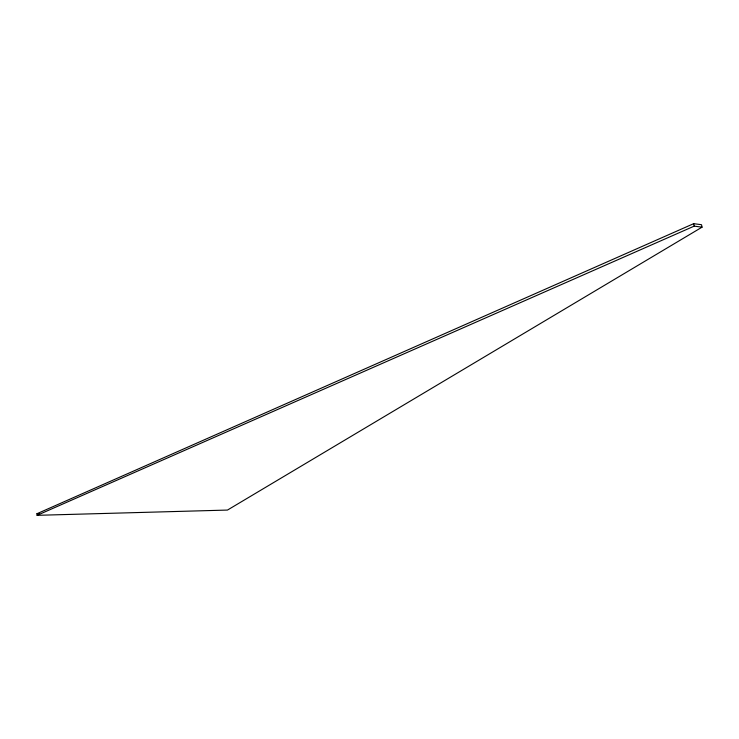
<?xml version="1.0" encoding="UTF-8"?>
<svg xmlns="http://www.w3.org/2000/svg" width="739" height="739" viewBox="0 0 739 739"><rect width="100%" height="100%" fill="white"/><g stroke="black" fill="none" stroke-linecap="round" stroke-linejoin="round"><path stroke-width="1.11" d="M702.05 227.169L227.473 510.067L37.107 515.323L36.95 513.734L693.653 223.677L701.523 224.711L702.05 227.169L694.17 226.143L37.107 515.323M36.95 513.734L39.259 513.67M693.653 223.677L694.17 226.143"/></g></svg>
